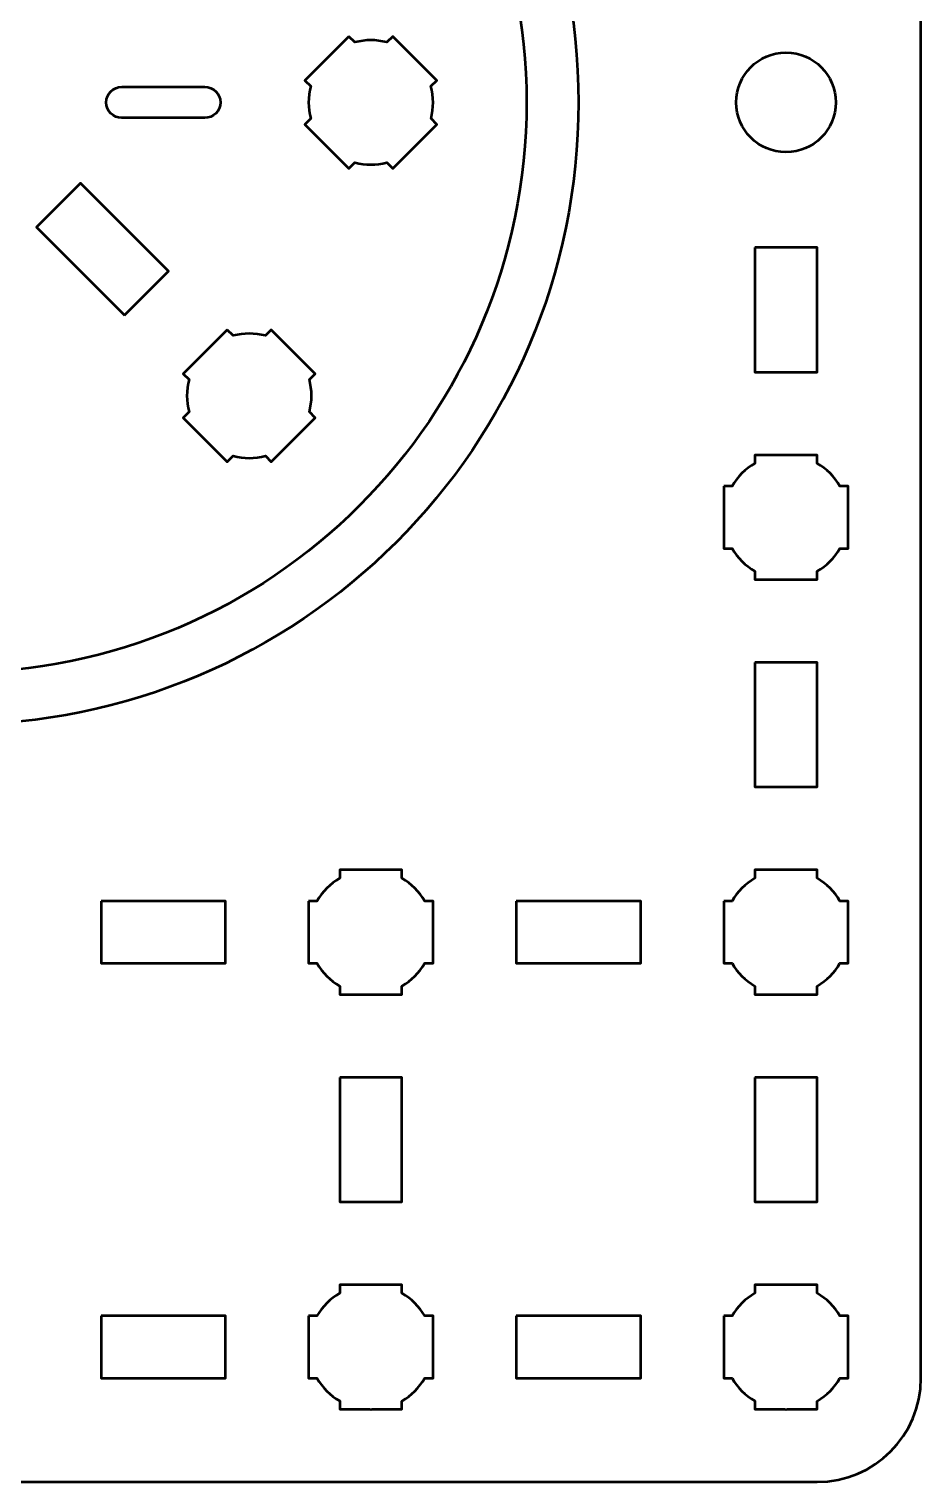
# Model space of a CAD drawing. Header units: centimetres. Extents: x -30.2 to 9.2, y -21.5 to -8.2.
# Drawn here: x -25.15 to -20.85, y -21.5 to -14.5 of the extents above; entities that cross this region are included whole.
import ezdxf

# ---------------------------------------------------------------- set-up
doc = ezdxf.new("R2010")
doc.units = ezdxf.units.CM
doc.header["$MEASUREMENT"] = 0
doc.layers.add('Layer 1', color=7, linetype='Continuous')

msp = doc.modelspace()

# ---------------------------------------------------------------- linework, layer by layer
at = {"layer": 'Layer 1', "lineweight": 53}
for centre, major_axis in [((-25.50001, -14.85001), (0, 3)), ((-25.5, -14.85), (0, 2.75)), ((-21.5, -14.84998), (0, 0.24))]:
    msp.add_ellipse(centre, major_axis=major_axis, ratio=1, dxfattribs=at)
for points, knots in [([(-29.64995, -8.19995), (-29.64995, -8.19995), (-21.35005, -8.19995), (-21.35005, -8.19995), (-21.35005, -8.19995), (-21.07305, -8.19995), (-20.84995, -8.42305), (-20.84995, -8.70005), (-20.84995, -8.70005), (-20.84995, -8.70005), (-20.84995, -20.99995), (-20.84995, -20.99995), (-20.84995, -20.99995), (-20.84995, -21.27695), (-21.07305, -21.50005), (-21.35005, -21.50005), (-21.35005, -21.50005), (-21.35005, -21.50005), (-29.64995, -21.50005), (-29.64995, -21.50005), (-29.64995, -21.50005), (-29.92695, -21.50005), (-30.15005, -21.27695), (-30.15005, -20.99995), (-30.15005, -20.99995), (-30.15005, -20.99995), (-30.15005, -8.70005), (-30.15005, -8.70005), (-30.15005, -8.70005), (-30.15005, -8.42305), (-29.92695, -8.19995), (-29.64995, -8.19995)], [0, 0, 0, 0, 0.125, 0.125, 0.125, 0.125, 0.25, 0.25, 0.25, 0.25, 0.375, 0.375, 0.375, 0.375, 0.5, 0.5, 0.5, 0.5, 0.625, 0.625, 0.625, 0.625, 0.75, 0.75, 0.75, 0.75, 0.875, 0.875, 0.875, 0.875, 1, 1, 1, 1]), ([(-23.60606, -14.5318), (-23.60606, -14.5318), (-23.57763, -14.56022), (-23.57763, -14.56022), (-23.57763, -14.56022), (-23.52683, -14.54665), (-23.47317, -14.54667), (-23.42237, -14.56024), (-23.42237, -14.56024), (-23.42237, -14.56024), (-23.39393, -14.5318), (-23.39393, -14.5318), (-23.39393, -14.5318), (-23.39393, -14.5318), (-23.1818, -14.74393), (-23.1818, -14.74393), (-23.1818, -14.74393), (-23.1818, -14.74393), (-23.21021, -14.77235), (-23.21021, -14.77235), (-23.21021, -14.77235), (-23.19664, -14.82316), (-23.19661, -14.87686), (-23.21016, -14.92769), (-23.21016, -14.92769), (-23.21016, -14.92769), (-23.1818, -14.95606), (-23.1818, -14.95606), (-23.1818, -14.95606), (-23.1818, -14.95606), (-23.28462, -15.05889), (-23.28462, -15.05889), (-23.28462, -15.05889), (-23.28462, -15.05889), (-23.28787, -15.06222), (-23.28787, -15.06222), (-23.28787, -15.06222), (-23.28787, -15.06222), (-23.29119, -15.06546), (-23.29119, -15.06546), (-23.29119, -15.06546), (-23.29119, -15.06546), (-23.39393, -15.16819), (-23.39393, -15.16819), (-23.39393, -15.16819), (-23.39393, -15.16819), (-23.42226, -15.13986), (-23.42226, -15.13986), (-23.42226, -15.13986), (-23.47312, -15.15345), (-23.52686, -15.15346), (-23.57773, -15.13987), (-23.57773, -15.13987), (-23.57773, -15.13987), (-23.60606, -15.16819), (-23.60606, -15.16819), (-23.60606, -15.16819), (-23.60606, -15.16819), (-23.70737, -15.06688), (-23.70737, -15.06688), (-23.70737, -15.06688), (-23.70737, -15.06688), (-23.71215, -15.06222), (-23.71215, -15.06222), (-23.71215, -15.06222), (-23.71215, -15.06222), (-23.71681, -15.05744), (-23.71681, -15.05744), (-23.71681, -15.05744), (-23.71681, -15.05744), (-23.81819, -14.95606), (-23.81819, -14.95606), (-23.81819, -14.95606), (-23.81819, -14.95606), (-23.78984, -14.92771), (-23.78984, -14.92771), (-23.78984, -14.92771), (-23.8034, -14.87686), (-23.80339, -14.82315), (-23.7898, -14.77232), (-23.7898, -14.77232), (-23.7898, -14.77232), (-23.81819, -14.74393), (-23.81819, -14.74393), (-23.81819, -14.74393), (-23.81819, -14.74393), (-23.60606, -14.5318), (-23.60606, -14.5318)], [0, 0, 0, 0, 0.0454545, 0.0454545, 0.0454545, 0.0454545, 0.0909091, 0.0909091, 0.0909091, 0.0909091, 0.1363636, 0.1363636, 0.1363636, 0.1363636, 0.1818182, 0.1818182, 0.1818182, 0.1818182, 0.2272727, 0.2272727, 0.2272727, 0.2272727, 0.2727273, 0.2727273, 0.2727273, 0.2727273, 0.3181818, 0.3181818, 0.3181818, 0.3181818, 0.3636364, 0.3636364, 0.3636364, 0.3636364, 0.4090909, 0.4090909, 0.4090909, 0.4090909, 0.4545455, 0.4545455, 0.4545455, 0.4545455, 0.5, 0.5, 0.5, 0.5, 0.5454545, 0.5454545, 0.5454545, 0.5454545, 0.5909091, 0.5909091, 0.5909091, 0.5909091, 0.6363636, 0.6363636, 0.6363636, 0.6363636, 0.6818182, 0.6818182, 0.6818182, 0.6818182, 0.7272727, 0.7272727, 0.7272727, 0.7272727, 0.7727273, 0.7727273, 0.7727273, 0.7727273, 0.8181818, 0.8181818, 0.8181818, 0.8181818, 0.8636364, 0.8636364, 0.8636364, 0.8636364, 0.9090909, 0.9090909, 0.9090909, 0.9090909, 0.9545455, 0.9545455, 0.9545455, 0.9545455, 1, 1, 1, 1]), ([(-24.7, -14.775), (-24.74141, -14.775), (-24.775, -14.80859), (-24.775, -14.85), (-24.775, -14.85), (-24.775, -14.89141), (-24.74141, -14.925), (-24.7, -14.925), (-24.7, -14.925), (-24.7, -14.925), (-24.3, -14.925), (-24.3, -14.925), (-24.3, -14.925), (-24.25859, -14.925), (-24.225, -14.89141), (-24.225, -14.85), (-24.225, -14.85), (-24.225, -14.80859), (-24.25859, -14.775), (-24.3, -14.775), (-24.3, -14.775), (-24.3, -14.775), (-24.7, -14.775), (-24.7, -14.775)], [0, 0, 0, 0, 0.1666667, 0.1666667, 0.1666667, 0.1666667, 0.3333333, 0.3333333, 0.3333333, 0.3333333, 0.5, 0.5, 0.5, 0.5, 0.6666667, 0.6666667, 0.6666667, 0.6666667, 0.8333333, 0.8333333, 0.8333333, 0.8333333, 1, 1, 1, 1]), ([(-24.68687, -15.87536), (-24.68687, -15.87536), (-25.11114, -15.45109), (-25.11114, -15.45109), (-25.11114, -15.45109), (-25.11114, -15.45109), (-24.899, -15.23896), (-24.899, -15.23896), (-24.899, -15.23896), (-24.899, -15.23896), (-24.47473, -15.66323), (-24.47473, -15.66323), (-24.47473, -15.66323), (-24.47473, -15.66323), (-24.68687, -15.87536), (-24.68687, -15.87536)], [0, 0, 0, 0, 0.25, 0.25, 0.25, 0.25, 0.5, 0.5, 0.5, 0.5, 0.75, 0.75, 0.75, 0.75, 1, 1, 1, 1]), ([(-21.65005, -15.55003), (-21.65005, -15.55003), (-21.35005, -15.55003), (-21.35005, -15.55003), (-21.35005, -15.55003), (-21.35005, -15.55003), (-21.35005, -16.15003), (-21.35005, -16.15003), (-21.35005, -16.15003), (-21.35005, -16.15003), (-21.65005, -16.15003), (-21.65005, -16.15003), (-21.65005, -16.15003), (-21.65005, -16.15003), (-21.65005, -15.55003), (-21.65005, -15.55003)], [0, 0, 0, 0, 0.25, 0.25, 0.25, 0.25, 0.5, 0.5, 0.5, 0.5, 0.75, 0.75, 0.75, 0.75, 1, 1, 1, 1]), ([(-24.19187, -15.94599), (-24.19187, -15.94599), (-24.16345, -15.97442), (-24.16345, -15.97442), (-24.16345, -15.97442), (-24.11264, -15.96085), (-24.05898, -15.96087), (-24.00818, -15.97443), (-24.00818, -15.97443), (-24.00818, -15.97443), (-23.97974, -15.94599), (-23.97974, -15.94599), (-23.97974, -15.94599), (-23.97974, -15.94599), (-23.76761, -16.15813), (-23.76761, -16.15813), (-23.76761, -16.15813), (-23.76761, -16.15813), (-23.79603, -16.18654), (-23.79603, -16.18654), (-23.79603, -16.18654), (-23.78245, -16.23736), (-23.78242, -16.29105), (-23.79598, -16.34189), (-23.79598, -16.34189), (-23.79598, -16.34189), (-23.76761, -16.37026), (-23.76761, -16.37026), (-23.76761, -16.37026), (-23.76761, -16.37026), (-23.87044, -16.47308), (-23.87044, -16.47308), (-23.87044, -16.47308), (-23.87044, -16.47308), (-23.87368, -16.47642), (-23.87368, -16.47642), (-23.87368, -16.47642), (-23.87368, -16.47642), (-23.877, -16.47965), (-23.877, -16.47965), (-23.877, -16.47965), (-23.877, -16.47965), (-23.97974, -16.58239), (-23.97974, -16.58239), (-23.97974, -16.58239), (-23.97974, -16.58239), (-24.00807, -16.55406), (-24.00807, -16.55406), (-24.00807, -16.55406), (-24.05893, -16.56765), (-24.11268, -16.56765), (-24.16355, -16.55406), (-24.16355, -16.55406), (-24.16355, -16.55406), (-24.19187, -16.58239), (-24.19187, -16.58239), (-24.19187, -16.58239), (-24.19187, -16.58239), (-24.29319, -16.48107), (-24.29319, -16.48107), (-24.29319, -16.48107), (-24.29319, -16.48107), (-24.29796, -16.47642), (-24.29796, -16.47642), (-24.29796, -16.47642), (-24.29796, -16.47642), (-24.30263, -16.47164), (-24.30263, -16.47164), (-24.30263, -16.47164), (-24.30263, -16.47164), (-24.404, -16.37026), (-24.404, -16.37026), (-24.404, -16.37026), (-24.404, -16.37026), (-24.37565, -16.3419), (-24.37565, -16.3419), (-24.37565, -16.3419), (-24.38921, -16.29106), (-24.3892, -16.23734), (-24.37561, -16.18652), (-24.37561, -16.18652), (-24.37561, -16.18652), (-24.404, -16.15813), (-24.404, -16.15813), (-24.404, -16.15813), (-24.404, -16.15813), (-24.19187, -15.94599), (-24.19187, -15.94599)], [0, 0, 0, 0, 0.0454545, 0.0454545, 0.0454545, 0.0454545, 0.0909091, 0.0909091, 0.0909091, 0.0909091, 0.1363636, 0.1363636, 0.1363636, 0.1363636, 0.1818182, 0.1818182, 0.1818182, 0.1818182, 0.2272727, 0.2272727, 0.2272727, 0.2272727, 0.2727273, 0.2727273, 0.2727273, 0.2727273, 0.3181818, 0.3181818, 0.3181818, 0.3181818, 0.3636364, 0.3636364, 0.3636364, 0.3636364, 0.4090909, 0.4090909, 0.4090909, 0.4090909, 0.4545455, 0.4545455, 0.4545455, 0.4545455, 0.5, 0.5, 0.5, 0.5, 0.5454545, 0.5454545, 0.5454545, 0.5454545, 0.5909091, 0.5909091, 0.5909091, 0.5909091, 0.6363636, 0.6363636, 0.6363636, 0.6363636, 0.6818182, 0.6818182, 0.6818182, 0.6818182, 0.7272727, 0.7272727, 0.7272727, 0.7272727, 0.7727273, 0.7727273, 0.7727273, 0.7727273, 0.8181818, 0.8181818, 0.8181818, 0.8181818, 0.8636364, 0.8636364, 0.8636364, 0.8636364, 0.9090909, 0.9090909, 0.9090909, 0.9090909, 0.9545455, 0.9545455, 0.9545455, 0.9545455, 1, 1, 1, 1]), ([(-21.80001, -16.69997), (-21.80001, -16.69997), (-21.75981, -16.69997), (-21.75981, -16.69997), (-21.75981, -16.69997), (-21.73348, -16.65445), (-21.69552, -16.61652), (-21.65001, -16.59019), (-21.65001, -16.59019), (-21.65001, -16.59019), (-21.65001, -16.54997), (-21.65001, -16.54997), (-21.65001, -16.54997), (-21.65001, -16.54997), (-21.35001, -16.54997), (-21.35001, -16.54997), (-21.35001, -16.54997), (-21.35001, -16.54997), (-21.35001, -16.59016), (-21.35001, -16.59016), (-21.35001, -16.59016), (-21.30448, -16.61649), (-21.26649, -16.65444), (-21.24013, -16.69997), (-21.24013, -16.69997), (-21.24013, -16.69997), (-21.20001, -16.69997), (-21.20001, -16.69997), (-21.20001, -16.69997), (-21.20001, -16.69997), (-21.20001, -16.84539), (-21.20001, -16.84539), (-21.20001, -16.84539), (-21.20001, -16.84539), (-21.19995, -16.85004), (-21.19995, -16.85004), (-21.19995, -16.85004), (-21.19995, -16.85004), (-21.20001, -16.85468), (-21.20001, -16.85468), (-21.20001, -16.85468), (-21.20001, -16.85468), (-21.20001, -16.99997), (-21.20001, -16.99997), (-21.20001, -16.99997), (-21.20001, -16.99997), (-21.24008, -16.99997), (-21.24008, -16.99997), (-21.24008, -16.99997), (-21.26643, -17.04554), (-21.30443, -17.08355), (-21.35001, -17.10991), (-21.35001, -17.10991), (-21.35001, -17.10991), (-21.35001, -17.14997), (-21.35001, -17.14997), (-21.35001, -17.14997), (-21.35001, -17.14997), (-21.49329, -17.14997), (-21.49329, -17.14997), (-21.49329, -17.14997), (-21.49329, -17.14997), (-21.49996, -17.15005), (-21.49996, -17.15005), (-21.49996, -17.15005), (-21.49996, -17.15005), (-21.50664, -17.14997), (-21.50664, -17.14997), (-21.50664, -17.14997), (-21.50664, -17.14997), (-21.65001, -17.14997), (-21.65001, -17.14997), (-21.65001, -17.14997), (-21.65001, -17.14997), (-21.65001, -17.10987), (-21.65001, -17.10987), (-21.65001, -17.10987), (-21.69555, -17.08351), (-21.73353, -17.04552), (-21.75986, -16.99997), (-21.75986, -16.99997), (-21.75986, -16.99997), (-21.80001, -16.99997), (-21.80001, -16.99997), (-21.80001, -16.99997), (-21.80001, -16.99997), (-21.80001, -16.69997), (-21.80001, -16.69997)], [0, 0, 0, 0, 0.0454545, 0.0454545, 0.0454545, 0.0454545, 0.0909091, 0.0909091, 0.0909091, 0.0909091, 0.1363636, 0.1363636, 0.1363636, 0.1363636, 0.1818182, 0.1818182, 0.1818182, 0.1818182, 0.2272727, 0.2272727, 0.2272727, 0.2272727, 0.2727273, 0.2727273, 0.2727273, 0.2727273, 0.3181818, 0.3181818, 0.3181818, 0.3181818, 0.3636364, 0.3636364, 0.3636364, 0.3636364, 0.4090909, 0.4090909, 0.4090909, 0.4090909, 0.4545455, 0.4545455, 0.4545455, 0.4545455, 0.5, 0.5, 0.5, 0.5, 0.5454545, 0.5454545, 0.5454545, 0.5454545, 0.5909091, 0.5909091, 0.5909091, 0.5909091, 0.6363636, 0.6363636, 0.6363636, 0.6363636, 0.6818182, 0.6818182, 0.6818182, 0.6818182, 0.7272727, 0.7272727, 0.7272727, 0.7272727, 0.7727273, 0.7727273, 0.7727273, 0.7727273, 0.8181818, 0.8181818, 0.8181818, 0.8181818, 0.8636364, 0.8636364, 0.8636364, 0.8636364, 0.9090909, 0.9090909, 0.9090909, 0.9090909, 0.9545455, 0.9545455, 0.9545455, 0.9545455, 1, 1, 1, 1]), ([(-21.65005, -17.55), (-21.65005, -17.55), (-21.35005, -17.55), (-21.35005, -17.55), (-21.35005, -17.55), (-21.35005, -17.55), (-21.35005, -18.15), (-21.35005, -18.15), (-21.35005, -18.15), (-21.35005, -18.15), (-21.65005, -18.15), (-21.65005, -18.15), (-21.65005, -18.15), (-21.65005, -18.15), (-21.65005, -17.55), (-21.65005, -17.55)], [0, 0, 0, 0, 0.25, 0.25, 0.25, 0.25, 0.5, 0.5, 0.5, 0.5, 0.75, 0.75, 0.75, 0.75, 1, 1, 1, 1]), ([(-23.80001, -18.69997), (-23.80001, -18.69997), (-23.75981, -18.69997), (-23.75981, -18.69997), (-23.75981, -18.69997), (-23.73348, -18.65445), (-23.69552, -18.61652), (-23.65001, -18.59019), (-23.65001, -18.59019), (-23.65001, -18.59019), (-23.65001, -18.54997), (-23.65001, -18.54997), (-23.65001, -18.54997), (-23.65001, -18.54997), (-23.35001, -18.54997), (-23.35001, -18.54997), (-23.35001, -18.54997), (-23.35001, -18.54997), (-23.35001, -18.59016), (-23.35001, -18.59016), (-23.35001, -18.59016), (-23.30448, -18.61649), (-23.26649, -18.65444), (-23.24013, -18.69997), (-23.24013, -18.69997), (-23.24013, -18.69997), (-23.20001, -18.69997), (-23.20001, -18.69997), (-23.20001, -18.69997), (-23.20001, -18.69997), (-23.20001, -18.84539), (-23.20001, -18.84539), (-23.20001, -18.84539), (-23.20001, -18.84539), (-23.19995, -18.85004), (-23.19995, -18.85004), (-23.19995, -18.85004), (-23.19995, -18.85004), (-23.20001, -18.85468), (-23.20001, -18.85468), (-23.20001, -18.85468), (-23.20001, -18.85468), (-23.20001, -18.99997), (-23.20001, -18.99997), (-23.20001, -18.99997), (-23.20001, -18.99997), (-23.24008, -18.99997), (-23.24008, -18.99997), (-23.24008, -18.99997), (-23.26643, -19.04554), (-23.30443, -19.08355), (-23.35001, -19.10991), (-23.35001, -19.10991), (-23.35001, -19.10991), (-23.35001, -19.14997), (-23.35001, -19.14997), (-23.35001, -19.14997), (-23.35001, -19.14997), (-23.49329, -19.14997), (-23.49329, -19.14997), (-23.49329, -19.14997), (-23.49329, -19.14997), (-23.49996, -19.15005), (-23.49996, -19.15005), (-23.49996, -19.15005), (-23.49996, -19.15005), (-23.50664, -19.14997), (-23.50664, -19.14997), (-23.50664, -19.14997), (-23.50664, -19.14997), (-23.65001, -19.14997), (-23.65001, -19.14997), (-23.65001, -19.14997), (-23.65001, -19.14997), (-23.65001, -19.10987), (-23.65001, -19.10987), (-23.65001, -19.10987), (-23.69555, -19.08351), (-23.73353, -19.04552), (-23.75986, -18.99997), (-23.75986, -18.99997), (-23.75986, -18.99997), (-23.80001, -18.99997), (-23.80001, -18.99997), (-23.80001, -18.99997), (-23.80001, -18.99997), (-23.80001, -18.69997), (-23.80001, -18.69997)], [0, 0, 0, 0, 0.0454545, 0.0454545, 0.0454545, 0.0454545, 0.0909091, 0.0909091, 0.0909091, 0.0909091, 0.1363636, 0.1363636, 0.1363636, 0.1363636, 0.1818182, 0.1818182, 0.1818182, 0.1818182, 0.2272727, 0.2272727, 0.2272727, 0.2272727, 0.2727273, 0.2727273, 0.2727273, 0.2727273, 0.3181818, 0.3181818, 0.3181818, 0.3181818, 0.3636364, 0.3636364, 0.3636364, 0.3636364, 0.4090909, 0.4090909, 0.4090909, 0.4090909, 0.4545455, 0.4545455, 0.4545455, 0.4545455, 0.5, 0.5, 0.5, 0.5, 0.5454545, 0.5454545, 0.5454545, 0.5454545, 0.5909091, 0.5909091, 0.5909091, 0.5909091, 0.6363636, 0.6363636, 0.6363636, 0.6363636, 0.6818182, 0.6818182, 0.6818182, 0.6818182, 0.7272727, 0.7272727, 0.7272727, 0.7272727, 0.7727273, 0.7727273, 0.7727273, 0.7727273, 0.8181818, 0.8181818, 0.8181818, 0.8181818, 0.8636364, 0.8636364, 0.8636364, 0.8636364, 0.9090909, 0.9090909, 0.9090909, 0.9090909, 0.9545455, 0.9545455, 0.9545455, 0.9545455, 1, 1, 1, 1]), ([(-21.80001, -18.69997), (-21.80001, -18.69997), (-21.75981, -18.69997), (-21.75981, -18.69997), (-21.75981, -18.69997), (-21.73348, -18.65445), (-21.69552, -18.61652), (-21.65001, -18.59019), (-21.65001, -18.59019), (-21.65001, -18.59019), (-21.65001, -18.54997), (-21.65001, -18.54997), (-21.65001, -18.54997), (-21.65001, -18.54997), (-21.35001, -18.54997), (-21.35001, -18.54997), (-21.35001, -18.54997), (-21.35001, -18.54997), (-21.35001, -18.59016), (-21.35001, -18.59016), (-21.35001, -18.59016), (-21.30448, -18.61649), (-21.26649, -18.65444), (-21.24013, -18.69997), (-21.24013, -18.69997), (-21.24013, -18.69997), (-21.20001, -18.69997), (-21.20001, -18.69997), (-21.20001, -18.69997), (-21.20001, -18.69997), (-21.20001, -18.84539), (-21.20001, -18.84539), (-21.20001, -18.84539), (-21.20001, -18.84539), (-21.19995, -18.85004), (-21.19995, -18.85004), (-21.19995, -18.85004), (-21.19995, -18.85004), (-21.20001, -18.85468), (-21.20001, -18.85468), (-21.20001, -18.85468), (-21.20001, -18.85468), (-21.20001, -18.99997), (-21.20001, -18.99997), (-21.20001, -18.99997), (-21.20001, -18.99997), (-21.24008, -18.99997), (-21.24008, -18.99997), (-21.24008, -18.99997), (-21.26643, -19.04554), (-21.30443, -19.08355), (-21.35001, -19.10991), (-21.35001, -19.10991), (-21.35001, -19.10991), (-21.35001, -19.14997), (-21.35001, -19.14997), (-21.35001, -19.14997), (-21.35001, -19.14997), (-21.49329, -19.14997), (-21.49329, -19.14997), (-21.49329, -19.14997), (-21.49329, -19.14997), (-21.49996, -19.15005), (-21.49996, -19.15005), (-21.49996, -19.15005), (-21.49996, -19.15005), (-21.50664, -19.14997), (-21.50664, -19.14997), (-21.50664, -19.14997), (-21.50664, -19.14997), (-21.65001, -19.14997), (-21.65001, -19.14997), (-21.65001, -19.14997), (-21.65001, -19.14997), (-21.65001, -19.10987), (-21.65001, -19.10987), (-21.65001, -19.10987), (-21.69555, -19.08351), (-21.73353, -19.04552), (-21.75986, -18.99997), (-21.75986, -18.99997), (-21.75986, -18.99997), (-21.80001, -18.99997), (-21.80001, -18.99997), (-21.80001, -18.99997), (-21.80001, -18.99997), (-21.80001, -18.69997), (-21.80001, -18.69997)], [0, 0, 0, 0, 0.0454545, 0.0454545, 0.0454545, 0.0454545, 0.0909091, 0.0909091, 0.0909091, 0.0909091, 0.1363636, 0.1363636, 0.1363636, 0.1363636, 0.1818182, 0.1818182, 0.1818182, 0.1818182, 0.2272727, 0.2272727, 0.2272727, 0.2272727, 0.2727273, 0.2727273, 0.2727273, 0.2727273, 0.3181818, 0.3181818, 0.3181818, 0.3181818, 0.3636364, 0.3636364, 0.3636364, 0.3636364, 0.4090909, 0.4090909, 0.4090909, 0.4090909, 0.4545455, 0.4545455, 0.4545455, 0.4545455, 0.5, 0.5, 0.5, 0.5, 0.5454545, 0.5454545, 0.5454545, 0.5454545, 0.5909091, 0.5909091, 0.5909091, 0.5909091, 0.6363636, 0.6363636, 0.6363636, 0.6363636, 0.6818182, 0.6818182, 0.6818182, 0.6818182, 0.7272727, 0.7272727, 0.7272727, 0.7272727, 0.7727273, 0.7727273, 0.7727273, 0.7727273, 0.8181818, 0.8181818, 0.8181818, 0.8181818, 0.8636364, 0.8636364, 0.8636364, 0.8636364, 0.9090909, 0.9090909, 0.9090909, 0.9090909, 0.9545455, 0.9545455, 0.9545455, 0.9545455, 1, 1, 1, 1]), ([(-24.79997, -18.69995), (-24.79997, -18.69995), (-24.19997, -18.69995), (-24.19997, -18.69995), (-24.19997, -18.69995), (-24.19997, -18.69995), (-24.19997, -18.99995), (-24.19997, -18.99995), (-24.19997, -18.99995), (-24.19997, -18.99995), (-24.79997, -18.99995), (-24.79997, -18.99995), (-24.79997, -18.99995), (-24.79997, -18.99995), (-24.79997, -18.69995), (-24.79997, -18.69995)], [0, 0, 0, 0, 0.25, 0.25, 0.25, 0.25, 0.5, 0.5, 0.5, 0.5, 0.75, 0.75, 0.75, 0.75, 1, 1, 1, 1]), ([(-22.8, -18.69995), (-22.8, -18.69995), (-22.2, -18.69995), (-22.2, -18.69995), (-22.2, -18.69995), (-22.2, -18.69995), (-22.2, -18.99995), (-22.2, -18.99995), (-22.2, -18.99995), (-22.2, -18.99995), (-22.8, -18.99995), (-22.8, -18.99995), (-22.8, -18.99995), (-22.8, -18.99995), (-22.8, -18.69995), (-22.8, -18.69995)], [0, 0, 0, 0, 0.25, 0.25, 0.25, 0.25, 0.5, 0.5, 0.5, 0.5, 0.75, 0.75, 0.75, 0.75, 1, 1, 1, 1]), ([(-23.64995, -19.55), (-23.64995, -19.55), (-23.34995, -19.55), (-23.34995, -19.55), (-23.34995, -19.55), (-23.34995, -19.55), (-23.34995, -20.15), (-23.34995, -20.15), (-23.34995, -20.15), (-23.34995, -20.15), (-23.64995, -20.15), (-23.64995, -20.15), (-23.64995, -20.15), (-23.64995, -20.15), (-23.64995, -19.55), (-23.64995, -19.55)], [0, 0, 0, 0, 0.25, 0.25, 0.25, 0.25, 0.5, 0.5, 0.5, 0.5, 0.75, 0.75, 0.75, 0.75, 1, 1, 1, 1]), ([(-21.65005, -19.55), (-21.65005, -19.55), (-21.35005, -19.55), (-21.35005, -19.55), (-21.35005, -19.55), (-21.35005, -19.55), (-21.35005, -20.15), (-21.35005, -20.15), (-21.35005, -20.15), (-21.35005, -20.15), (-21.65005, -20.15), (-21.65005, -20.15), (-21.65005, -20.15), (-21.65005, -20.15), (-21.65005, -19.55), (-21.65005, -19.55)], [0, 0, 0, 0, 0.25, 0.25, 0.25, 0.25, 0.5, 0.5, 0.5, 0.5, 0.75, 0.75, 0.75, 0.75, 1, 1, 1, 1]), ([(-23.80001, -20.69997), (-23.80001, -20.69997), (-23.75981, -20.69997), (-23.75981, -20.69997), (-23.75981, -20.69997), (-23.73348, -20.65445), (-23.69552, -20.61652), (-23.65001, -20.59019), (-23.65001, -20.59019), (-23.65001, -20.59019), (-23.65001, -20.54997), (-23.65001, -20.54997), (-23.65001, -20.54997), (-23.65001, -20.54997), (-23.35001, -20.54997), (-23.35001, -20.54997), (-23.35001, -20.54997), (-23.35001, -20.54997), (-23.35001, -20.59016), (-23.35001, -20.59016), (-23.35001, -20.59016), (-23.30448, -20.61649), (-23.26649, -20.65444), (-23.24013, -20.69997), (-23.24013, -20.69997), (-23.24013, -20.69997), (-23.20001, -20.69997), (-23.20001, -20.69997), (-23.20001, -20.69997), (-23.20001, -20.69997), (-23.20001, -20.84539), (-23.20001, -20.84539), (-23.20001, -20.84539), (-23.20001, -20.84539), (-23.19995, -20.85004), (-23.19995, -20.85004), (-23.19995, -20.85004), (-23.19995, -20.85004), (-23.20001, -20.85468), (-23.20001, -20.85468), (-23.20001, -20.85468), (-23.20001, -20.85468), (-23.20001, -20.99997), (-23.20001, -20.99997), (-23.20001, -20.99997), (-23.20001, -20.99997), (-23.24008, -20.99997), (-23.24008, -20.99997), (-23.24008, -20.99997), (-23.26643, -21.04554), (-23.30443, -21.08355), (-23.35001, -21.10991), (-23.35001, -21.10991), (-23.35001, -21.10991), (-23.35001, -21.14997), (-23.35001, -21.14997), (-23.35001, -21.14997), (-23.35001, -21.14997), (-23.49329, -21.14997), (-23.49329, -21.14997), (-23.49329, -21.14997), (-23.49329, -21.14997), (-23.49996, -21.15005), (-23.49996, -21.15005), (-23.49996, -21.15005), (-23.49996, -21.15005), (-23.50664, -21.14997), (-23.50664, -21.14997), (-23.50664, -21.14997), (-23.50664, -21.14997), (-23.65001, -21.14997), (-23.65001, -21.14997), (-23.65001, -21.14997), (-23.65001, -21.14997), (-23.65001, -21.10987), (-23.65001, -21.10987), (-23.65001, -21.10987), (-23.69555, -21.08351), (-23.73353, -21.04552), (-23.75986, -20.99997), (-23.75986, -20.99997), (-23.75986, -20.99997), (-23.80001, -20.99997), (-23.80001, -20.99997), (-23.80001, -20.99997), (-23.80001, -20.99997), (-23.80001, -20.69997), (-23.80001, -20.69997)], [0, 0, 0, 0, 0.0454545, 0.0454545, 0.0454545, 0.0454545, 0.0909091, 0.0909091, 0.0909091, 0.0909091, 0.1363636, 0.1363636, 0.1363636, 0.1363636, 0.1818182, 0.1818182, 0.1818182, 0.1818182, 0.2272727, 0.2272727, 0.2272727, 0.2272727, 0.2727273, 0.2727273, 0.2727273, 0.2727273, 0.3181818, 0.3181818, 0.3181818, 0.3181818, 0.3636364, 0.3636364, 0.3636364, 0.3636364, 0.4090909, 0.4090909, 0.4090909, 0.4090909, 0.4545455, 0.4545455, 0.4545455, 0.4545455, 0.5, 0.5, 0.5, 0.5, 0.5454545, 0.5454545, 0.5454545, 0.5454545, 0.5909091, 0.5909091, 0.5909091, 0.5909091, 0.6363636, 0.6363636, 0.6363636, 0.6363636, 0.6818182, 0.6818182, 0.6818182, 0.6818182, 0.7272727, 0.7272727, 0.7272727, 0.7272727, 0.7727273, 0.7727273, 0.7727273, 0.7727273, 0.8181818, 0.8181818, 0.8181818, 0.8181818, 0.8636364, 0.8636364, 0.8636364, 0.8636364, 0.9090909, 0.9090909, 0.9090909, 0.9090909, 0.9545455, 0.9545455, 0.9545455, 0.9545455, 1, 1, 1, 1]), ([(-21.80001, -20.69997), (-21.80001, -20.69997), (-21.75981, -20.69997), (-21.75981, -20.69997), (-21.75981, -20.69997), (-21.73348, -20.65445), (-21.69552, -20.61652), (-21.65001, -20.59019), (-21.65001, -20.59019), (-21.65001, -20.59019), (-21.65001, -20.54997), (-21.65001, -20.54997), (-21.65001, -20.54997), (-21.65001, -20.54997), (-21.35001, -20.54997), (-21.35001, -20.54997), (-21.35001, -20.54997), (-21.35001, -20.54997), (-21.35001, -20.59016), (-21.35001, -20.59016), (-21.35001, -20.59016), (-21.30448, -20.61649), (-21.26649, -20.65444), (-21.24013, -20.69997), (-21.24013, -20.69997), (-21.24013, -20.69997), (-21.20001, -20.69997), (-21.20001, -20.69997), (-21.20001, -20.69997), (-21.20001, -20.69997), (-21.20001, -20.84539), (-21.20001, -20.84539), (-21.20001, -20.84539), (-21.20001, -20.84539), (-21.19995, -20.85004), (-21.19995, -20.85004), (-21.19995, -20.85004), (-21.19995, -20.85004), (-21.20001, -20.85468), (-21.20001, -20.85468), (-21.20001, -20.85468), (-21.20001, -20.85468), (-21.20001, -20.99997), (-21.20001, -20.99997), (-21.20001, -20.99997), (-21.20001, -20.99997), (-21.24008, -20.99997), (-21.24008, -20.99997), (-21.24008, -20.99997), (-21.26643, -21.04554), (-21.30443, -21.08355), (-21.35001, -21.10991), (-21.35001, -21.10991), (-21.35001, -21.10991), (-21.35001, -21.14997), (-21.35001, -21.14997), (-21.35001, -21.14997), (-21.35001, -21.14997), (-21.49329, -21.14997), (-21.49329, -21.14997), (-21.49329, -21.14997), (-21.49329, -21.14997), (-21.49996, -21.15005), (-21.49996, -21.15005), (-21.49996, -21.15005), (-21.49996, -21.15005), (-21.50664, -21.14997), (-21.50664, -21.14997), (-21.50664, -21.14997), (-21.50664, -21.14997), (-21.65001, -21.14997), (-21.65001, -21.14997), (-21.65001, -21.14997), (-21.65001, -21.14997), (-21.65001, -21.10987), (-21.65001, -21.10987), (-21.65001, -21.10987), (-21.69555, -21.08351), (-21.73353, -21.04552), (-21.75986, -20.99997), (-21.75986, -20.99997), (-21.75986, -20.99997), (-21.80001, -20.99997), (-21.80001, -20.99997), (-21.80001, -20.99997), (-21.80001, -20.99997), (-21.80001, -20.69997), (-21.80001, -20.69997)], [0, 0, 0, 0, 0.0454545, 0.0454545, 0.0454545, 0.0454545, 0.0909091, 0.0909091, 0.0909091, 0.0909091, 0.1363636, 0.1363636, 0.1363636, 0.1363636, 0.1818182, 0.1818182, 0.1818182, 0.1818182, 0.2272727, 0.2272727, 0.2272727, 0.2272727, 0.2727273, 0.2727273, 0.2727273, 0.2727273, 0.3181818, 0.3181818, 0.3181818, 0.3181818, 0.3636364, 0.3636364, 0.3636364, 0.3636364, 0.4090909, 0.4090909, 0.4090909, 0.4090909, 0.4545455, 0.4545455, 0.4545455, 0.4545455, 0.5, 0.5, 0.5, 0.5, 0.5454545, 0.5454545, 0.5454545, 0.5454545, 0.5909091, 0.5909091, 0.5909091, 0.5909091, 0.6363636, 0.6363636, 0.6363636, 0.6363636, 0.6818182, 0.6818182, 0.6818182, 0.6818182, 0.7272727, 0.7272727, 0.7272727, 0.7272727, 0.7727273, 0.7727273, 0.7727273, 0.7727273, 0.8181818, 0.8181818, 0.8181818, 0.8181818, 0.8636364, 0.8636364, 0.8636364, 0.8636364, 0.9090909, 0.9090909, 0.9090909, 0.9090909, 0.9545455, 0.9545455, 0.9545455, 0.9545455, 1, 1, 1, 1]), ([(-24.79997, -20.70005), (-24.79997, -20.70005), (-24.19997, -20.70005), (-24.19997, -20.70005), (-24.19997, -20.70005), (-24.19997, -20.70005), (-24.19997, -21.00005), (-24.19997, -21.00005), (-24.19997, -21.00005), (-24.19997, -21.00005), (-24.79997, -21.00005), (-24.79997, -21.00005), (-24.79997, -21.00005), (-24.79997, -21.00005), (-24.79997, -20.70005), (-24.79997, -20.70005)], [0, 0, 0, 0, 0.25, 0.25, 0.25, 0.25, 0.5, 0.5, 0.5, 0.5, 0.75, 0.75, 0.75, 0.75, 1, 1, 1, 1]), ([(-22.8, -20.70005), (-22.8, -20.70005), (-22.2, -20.70005), (-22.2, -20.70005), (-22.2, -20.70005), (-22.2, -20.70005), (-22.2, -21.00005), (-22.2, -21.00005), (-22.2, -21.00005), (-22.2, -21.00005), (-22.8, -21.00005), (-22.8, -21.00005), (-22.8, -21.00005), (-22.8, -21.00005), (-22.8, -20.70005), (-22.8, -20.70005)], [0, 0, 0, 0, 0.25, 0.25, 0.25, 0.25, 0.5, 0.5, 0.5, 0.5, 0.75, 0.75, 0.75, 0.75, 1, 1, 1, 1])]:
    msp.add_open_spline(points, degree=3, knots=knots, dxfattribs=at)

doc.saveas('drawing.dxf')
